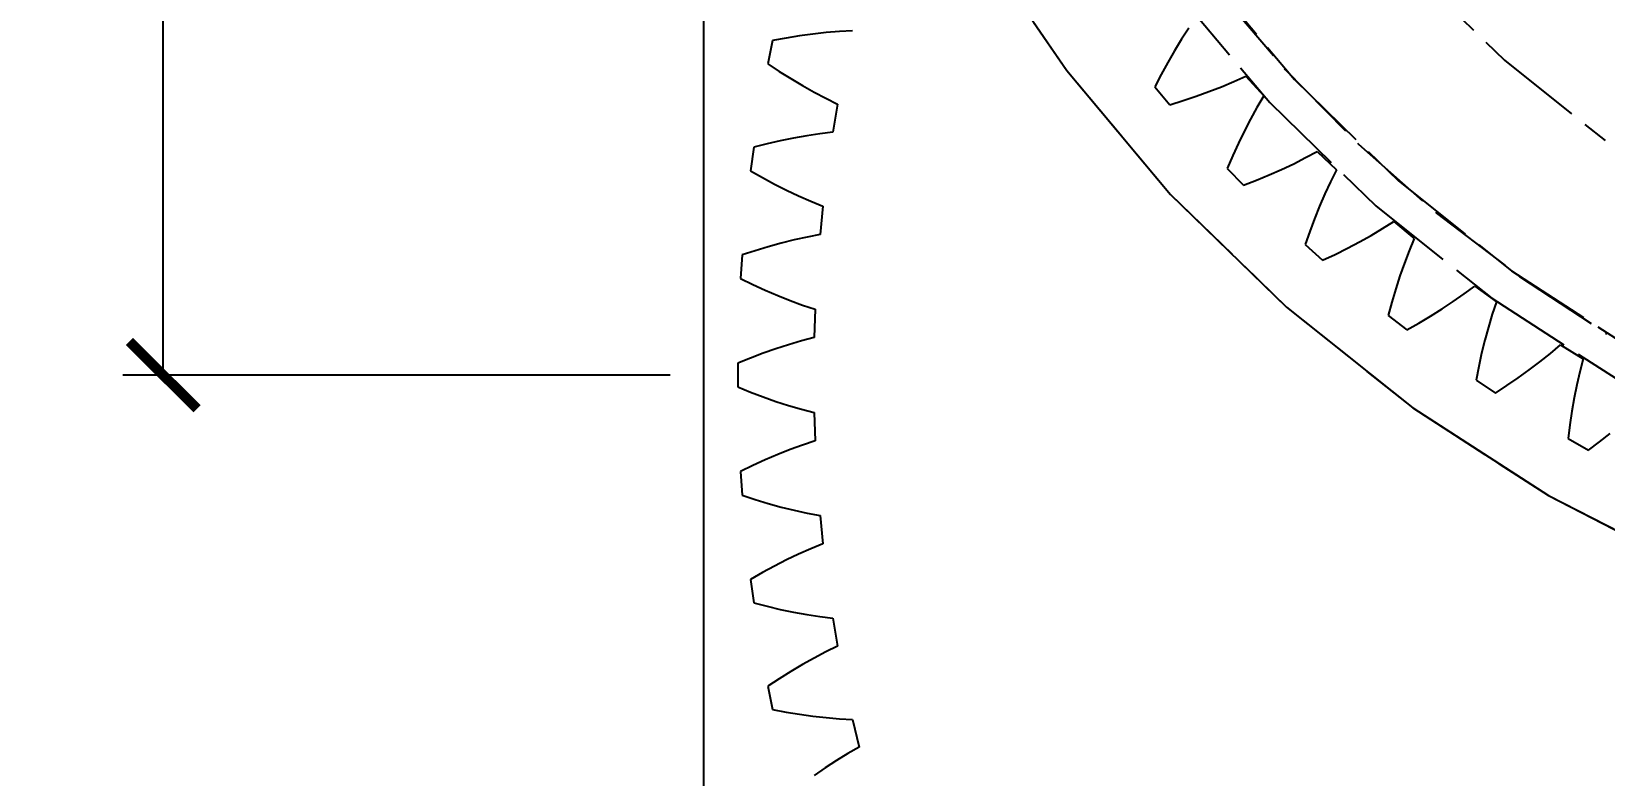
# Model space of a CAD drawing. Header units: millimetres. Extents: x -9 to 221, y -53 to 196.
# Drawn here: x -9.2 to 14.08, y 120.77 to 131.79 of the extents above; entities that cross this region are included whole.
import ezdxf

# ---------------------------------------------------------------- set-up
doc = ezdxf.new("R2010")
doc.units = ezdxf.units.MM
doc.linetypes.add('DASHED', pattern=[1.524, 1.27, -0.254])
for name, color, linetype in [('DIMS', 3, 'CONTINUOUS'), ('HIDDEN', 8, 'DASHED'), ('VISIBLE', 7, 'CONTINUOUS')]:
    doc.layers.add(name, color=color, linetype=linetype)
doc.styles.add('OpenSansCondensed-Light', font='OpenSansCondensed-Light.ttf')
doc.dimstyles.new('EZDXF', dxfattribs={"dimtxt": 0.25, "dimasz": 0.175, "dimexe": 0.375, "dimexo": 0.125, "dimgap": 0.1, "dimtad": 1, "dimlfac": 100, "dimzin": 12, "dimdsep": 46, "dimtxsty": 'OpenSansCondensed-Light', "dimblk": 'ARCHTICK', "dimcen": 2.5, "dimazin": 3, "dimtfac": 0.5, "dimtmove": 2, "dimatfit": 3})

# ---------------------------------------------------------------- blocks, each defined once
blk = doc.blocks.new('_ARCHTICK')
at = {"color": 0, "linetype": 'BYBLOCK', "const_width": 0.15}
blk.add_lwpolyline([(-0.5, -0.5), (0.5, 0.5)], dxfattribs=at)

msp = doc.modelspace()

# ---------------------------------------------------------------- linework, layer by layer
at = {"layer": 'HIDDEN'}
for points in [[(0.75, 81.6), (0.75, 187.1)], [(15.37911, 167.57614), (13.25, 166.48461), (11.24015, 165.18651), (9.36954, 163.69475), (7.65676, 162.02415), (6.11882, 160.19131), (4.77102, 158.21444), (3.62675, 156.11321), (2.69738, 153.90848), (1.99215, 151.62218), (1.51806, 149.27701), (1.27983, 146.8963), (1.27983, 144.5037), (1.51806, 142.12299), (1.99215, 139.77782), (2.69738, 137.49152), (3.62675, 135.28679), (4.77102, 133.18556), (6.11882, 131.20869), (7.65676, 129.37585), (9.36954, 127.70525), (11.24015, 126.21349), (13.25, 124.91539), (15.37911, 123.82386)], [(15.37911, 167.57614), (13.25, 166.48461), (11.24015, 165.18651), (9.36954, 163.69475), (7.65676, 162.02415), (6.11882, 160.19131), (4.77102, 158.21444), (3.62675, 156.11321), (2.69738, 153.90848), (1.99215, 151.62218), (1.51806, 149.27701), (1.27983, 146.8963), (1.27983, 144.5037), (1.51806, 142.12299), (1.99215, 139.77782), (2.69738, 137.49152), (3.62675, 135.28679), (4.77102, 133.18556), (6.11882, 131.20869), (7.65676, 129.37585), (9.36954, 127.70525), (11.24015, 126.21349), (13.25, 124.91539), (15.37911, 123.82386)], [(15.37911, 167.57614), (13.25, 166.48461), (11.24015, 165.18651), (9.36954, 163.69475), (7.65676, 162.02415), (6.11882, 160.19131), (4.77102, 158.21444), (3.62675, 156.11321), (2.69738, 153.90848), (1.99215, 151.62218), (1.51806, 149.27701), (1.27983, 146.8963), (1.27983, 144.5037), (1.51806, 142.12299), (1.99215, 139.77782), (2.69738, 137.49152), (3.62675, 135.28679), (4.77102, 133.18556), (6.11882, 131.20869), (7.65676, 129.37585), (9.36954, 127.70525), (11.24015, 126.21349), (13.25, 124.91539), (15.37911, 123.82386)], [(15.37911, 167.57614), (13.25, 166.48461), (11.24015, 165.18651), (9.36954, 163.69475), (7.65676, 162.02415), (6.11882, 160.19131), (4.77102, 158.21444), (3.62675, 156.11321), (2.69738, 153.90848), (1.99215, 151.62218), (1.51806, 149.27701), (1.27983, 146.8963), (1.27983, 144.5037), (1.51806, 142.12299), (1.99215, 139.77782), (2.69738, 137.49152), (3.62675, 135.28679), (4.77102, 133.18556), (6.11882, 131.20869), (7.65676, 129.37585), (9.36954, 127.70525), (11.24015, 126.21349), (13.25, 124.91539), (15.37911, 123.82386)], [(15.37911, 167.57614), (13.25, 166.48461), (11.24015, 165.18651), (9.36954, 163.69475), (7.65676, 162.02415), (6.11882, 160.19131), (4.77102, 158.21444), (3.62675, 156.11321), (2.69738, 153.90848), (1.99215, 151.62218), (1.51806, 149.27701), (1.27983, 146.8963), (1.27983, 144.5037), (1.51806, 142.12299), (1.99215, 139.77782), (2.69738, 137.49152), (3.62675, 135.28679), (4.77102, 133.18556), (6.11882, 131.20869), (7.65676, 129.37585), (9.36954, 127.70525), (11.24015, 126.21349), (13.25, 124.91539), (15.37911, 123.82386)], [(14.25, 164.75256), (12.40764, 163.56264), (10.69291, 162.19519), (9.12286, 160.6638), (7.71308, 158.9837), (6.4776, 157.17157), (5.42868, 155.24544), (4.57676, 153.22444), (3.9303, 151.12866), (3.49572, 148.97893), (3.27735, 146.79661), (3.27735, 144.60339), (3.49572, 142.42107), (3.9303, 140.27134), (4.57676, 138.17556), (5.42868, 136.15456), (6.4776, 134.22843), (7.71308, 132.4163), (9.12286, 130.7362), (10.69291, 129.20481), (12.40764, 127.83736), (14.25, 126.64744)], [(14.25, 164.75256), (12.40764, 163.56264), (10.69291, 162.19519), (9.12286, 160.6638), (7.71308, 158.9837), (6.4776, 157.17157), (5.42868, 155.24544), (4.57676, 153.22444), (3.9303, 151.12866), (3.49572, 148.97893), (3.27735, 146.79661), (3.27735, 144.60339), (3.49572, 142.42107), (3.9303, 140.27134), (4.57676, 138.17556), (5.42868, 136.15456), (6.4776, 134.22843), (7.71308, 132.4163), (9.12286, 130.7362), (10.69291, 129.20481), (12.40764, 127.83736), (14.25, 126.64744)], [(14.5, 164.31955), (12.69951, 163.15667), (11.02375, 161.8203), (9.48938, 160.32371), (8.11165, 158.68179), (6.90425, 156.91086), (5.87917, 155.0285), (5.04661, 153.05343), (4.41484, 151.00528), (3.99014, 148.90441), (3.77673, 146.77169), (3.77673, 144.62831), (3.99014, 142.49559), (4.41484, 140.39472), (5.04661, 138.34657), (5.87917, 136.3715), (6.90425, 134.48914), (8.11165, 132.71821), (9.48938, 131.07629), (11.02375, 129.5797), (12.69951, 128.24333), (14.5, 127.08045)], [(14.0859, 161.22831), (12.59526, 160.03957), (11.23038, 158.7083), (10.00484, 157.24776), (8.93081, 155.67245), (8.01897, 153.99803), (7.27838, 152.24114), (6.7164, 150.41924), (6.33861, 148.55043), (6.14877, 146.6533), (6.14877, 144.7467), (6.33861, 142.84957), (6.7164, 140.98076), (7.27838, 139.15886), (8.01897, 137.40197), (8.93081, 135.72755), (10.00484, 134.15224), (11.23038, 132.6917), (12.59526, 131.36043), (14.0859, 130.17169)], [(14.0859, 161.22831), (12.59526, 160.03957), (11.23038, 158.7083), (10.00484, 157.24776), (8.93081, 155.67245), (8.01897, 153.99803), (7.27838, 152.24114), (6.7164, 150.41924), (6.33861, 148.55043), (6.14877, 146.6533), (6.14877, 144.7467), (6.33861, 142.84957), (6.7164, 140.98076), (7.27838, 139.15886), (8.01897, 137.40197), (8.93081, 135.72755), (10.00484, 134.15224), (11.23038, 132.6917), (12.59526, 131.36043), (14.0859, 130.17169)], [(4.15936, 149.8755), (3.914, 148.35052), (3.77877, 146.81186), (3.75435, 145.26745), (3.84088, 143.72528), (4.0379, 142.19331), (4.34441, 140.67943), (4.75881, 139.19146), (5.27897, 137.73709), (5.90221, 136.32381), (6.6253, 134.95893), (7.44453, 133.64948), (8.35564, 132.40223), (9.35396, 131.22361), (10.43432, 130.11971), (11.59114, 129.09622), (12.81846, 128.15842), (14.10995, 127.31117)], [(2.5598, 131.77121), (2.36283, 131.74914)], [(2.5598, 131.77121), (2.36283, 131.74914)], [(2.75571, 131.78779), (2.5598, 131.77121)], [(2.75571, 131.78779), (2.5598, 131.77121)], [(2.95043, 131.79849), (2.75571, 131.78779)], [(2.95043, 131.79849), (2.75571, 131.78779)], [(7.92517, 131.83871), (7.81793, 131.67275)], [(7.92517, 131.83871), (7.81793, 131.67275)], [(1.76655, 131.65255), (1.69655, 131.30812)], [(1.76655, 131.65255), (1.69655, 131.30812)], [(1.96612, 131.6896), (1.76655, 131.65255)], [(1.96612, 131.6896), (1.76655, 131.65255)], [(2.16491, 131.72186), (1.96612, 131.6896)], [(2.16491, 131.72186), (1.96612, 131.6896)], [(2.36283, 131.74914), (2.16491, 131.72186)], [(2.36283, 131.74914), (2.16491, 131.72186)], [(7.81793, 131.67275), (7.71437, 131.50253)], [(7.81793, 131.67275), (7.71437, 131.50253)], [(1.69655, 131.30812), (1.86581, 131.1961)], [(1.69655, 131.30812), (1.86581, 131.1961)], [(7.61434, 131.32829), (7.51774, 131.15023)], [(7.61434, 131.32829), (7.51774, 131.15023)], [(7.71437, 131.50253), (7.61434, 131.32829)], [(7.71437, 131.50253), (7.61434, 131.32829)], [(1.86581, 131.1961), (2.03623, 131.0888)], [(1.86581, 131.1961), (2.03623, 131.0888)], [(2.03623, 131.0888), (2.2078, 130.98642)], [(2.03623, 131.0888), (2.2078, 130.98642)], [(7.51774, 131.15023), (7.42448, 130.96852)], [(7.51774, 131.15023), (7.42448, 130.96852)], [(8.59087, 131.04536), (8.76908, 131.12676)], [(8.59087, 131.04536), (8.76908, 131.12676)], [(8.76908, 131.12676), (9.03387, 130.83268)], [(8.76908, 131.12676), (9.03387, 130.83268)], [(2.2078, 130.98642), (2.38052, 130.8892)], [(2.2078, 130.98642), (2.38052, 130.8892)], [(2.38052, 130.8892), (2.55441, 130.79746)], [(2.38052, 130.8892), (2.55441, 130.79746)], [(7.42448, 130.96852), (7.64696, 130.70338)], [(7.42448, 130.96852), (7.64696, 130.70338)], [(7.8421, 130.76368), (8.03422, 130.82789)], [(7.8421, 130.76368), (8.03422, 130.82789)], [(8.03422, 130.82789), (8.22319, 130.89614)], [(8.03422, 130.82789), (8.22319, 130.89614)], [(8.22319, 130.89614), (8.40881, 130.96857)], [(8.22319, 130.89614), (8.40881, 130.96857)], [(8.40881, 130.96857), (8.59087, 131.04536)], [(8.40881, 130.96857), (8.59087, 131.04536)], [(9.03387, 130.83268), (8.93429, 130.66395)], [(9.03387, 130.83268), (8.93429, 130.66395)], [(2.55441, 130.79746), (2.7295, 130.71159)], [(2.55441, 130.79746), (2.7295, 130.71159)], [(2.7295, 130.71159), (2.65968, 130.29766)], [(2.7295, 130.71159), (2.65968, 130.29766)], [(7.64696, 130.70338), (7.8421, 130.76368)], [(7.64696, 130.70338), (7.8421, 130.76368)], [(8.93429, 130.66395), (8.83889, 130.49092)], [(8.93429, 130.66395), (8.83889, 130.49092)], [(8.83889, 130.49092), (8.74745, 130.31389)], [(8.83889, 130.49092), (8.74745, 130.31389)], [(1.68485, 130.12327), (1.4882, 130.07297)], [(1.68485, 130.12327), (1.4882, 130.07297)], [(1.88104, 130.16873), (1.68485, 130.12327)], [(1.88104, 130.16873), (1.68485, 130.12327)], [(2.07669, 130.20917), (1.88104, 130.16873)], [(2.07669, 130.20917), (1.88104, 130.16873)], [(2.27175, 130.24435), (2.07669, 130.20917)], [(2.27175, 130.24435), (2.07669, 130.20917)], [(2.46611, 130.27398), (2.27175, 130.24435)], [(2.46611, 130.27398), (2.27175, 130.24435)], [(2.65968, 130.29766), (2.46611, 130.27398)], [(2.65968, 130.29766), (2.46611, 130.27398)], [(8.65982, 130.13309), (8.57588, 129.94873)], [(8.65982, 130.13309), (8.57588, 129.94873)], [(8.74745, 130.31389), (8.65982, 130.13309)], [(8.74745, 130.31389), (8.65982, 130.13309)], [(1.4882, 130.07297), (1.44135, 129.72463)], [(1.4882, 130.07297), (1.44135, 129.72463)], [(8.57588, 129.94873), (8.49552, 129.76096)], [(8.57588, 129.94873), (8.49552, 129.76096)], [(9.47745, 129.82967), (9.6537, 129.91898)], [(9.47745, 129.82967), (9.6537, 129.91898)], [(9.6537, 129.91898), (9.8258, 130.01261)], [(9.6537, 129.91898), (9.8258, 130.01261)], [(9.8258, 130.01261), (10.11047, 129.73772)], [(9.8258, 130.01261), (10.11047, 129.73772)], [(1.44135, 129.72463), (1.61773, 129.62417)], [(1.44135, 129.72463), (1.61773, 129.62417)], [(8.49552, 129.76096), (8.73595, 129.51199)], [(8.49552, 129.76096), (8.73595, 129.51199)], [(8.92641, 129.58575), (9.11359, 129.66321)], [(8.92641, 129.58575), (9.11359, 129.66321)], [(9.11359, 129.66321), (9.29733, 129.74447)], [(9.11359, 129.66321), (9.29733, 129.74447)], [(9.29733, 129.74447), (9.47745, 129.82967)], [(9.29733, 129.74447), (9.47745, 129.82967)], [(10.11047, 129.73772), (10.02289, 129.56245)], [(10.11047, 129.73772), (10.02289, 129.56245)], [(1.61773, 129.62417), (1.79493, 129.52849)], [(1.61773, 129.62417), (1.79493, 129.52849)], [(1.79493, 129.52849), (1.97295, 129.43779)], [(1.79493, 129.52849), (1.97295, 129.43779)], [(1.97295, 129.43779), (2.15178, 129.35233)], [(1.97295, 129.43779), (2.15178, 129.35233)], [(8.73595, 129.51199), (8.92641, 129.58575)], [(8.73595, 129.51199), (8.92641, 129.58575)], [(10.02289, 129.56245), (9.9398, 129.38319)], [(10.02289, 129.56245), (9.9398, 129.38319)], [(2.15178, 129.35233), (2.33141, 129.27241)], [(2.15178, 129.35233), (2.33141, 129.27241)], [(2.33141, 129.27241), (2.51185, 129.19843)], [(2.33141, 129.27241), (2.51185, 129.19843)], [(2.51185, 129.19843), (2.46983, 128.78076)], [(2.51185, 129.19843), (2.46983, 128.78076)], [(9.86093, 129.20021), (9.78613, 129.01374)], [(9.86093, 129.20021), (9.78613, 129.01374)], [(9.9398, 129.38319), (9.86093, 129.20021)], [(9.9398, 129.38319), (9.86093, 129.20021)], [(9.78613, 129.01374), (9.71525, 128.82397)], [(9.78613, 129.01374), (9.71525, 128.82397)], [(10.79252, 128.86948), (10.95767, 128.97489)], [(10.79252, 128.86948), (10.95767, 128.97489)], [(10.95767, 128.97489), (11.26082, 128.72052)], [(10.95767, 128.97489), (11.26082, 128.72052)], [(2.27827, 128.7442), (2.08632, 128.70166)], [(2.27827, 128.7442), (2.08632, 128.70166)], [(2.46983, 128.78076), (2.27827, 128.7442)], [(2.46983, 128.78076), (2.27827, 128.7442)], [(9.71525, 128.82397), (9.64818, 128.63105)], [(9.71525, 128.82397), (9.64818, 128.63105)], [(10.44919, 128.67054), (10.62293, 128.7681)], [(10.44919, 128.67054), (10.62293, 128.7681)], [(10.62293, 128.7681), (10.79252, 128.86948)], [(10.62293, 128.7681), (10.79252, 128.86948)], [(1.50882, 128.54165), (1.31597, 128.47832)], [(1.50882, 128.54165), (1.31597, 128.47832)], [(1.70154, 128.60011), (1.50882, 128.54165)], [(1.70154, 128.60011), (1.50882, 128.54165)], [(1.89406, 128.65353), (1.70154, 128.60011)], [(1.89406, 128.65353), (1.70154, 128.60011)], [(2.08632, 128.70166), (1.89406, 128.65353)], [(2.08632, 128.70166), (1.89406, 128.65353)], [(9.64818, 128.63105), (9.90539, 128.39946)], [(9.64818, 128.63105), (9.90539, 128.39946)], [(10.09024, 128.48632), (10.27157, 128.57665)], [(10.09024, 128.48632), (10.27157, 128.57665)], [(10.27157, 128.57665), (10.44919, 128.67054)], [(10.27157, 128.57665), (10.44919, 128.67054)], [(11.18569, 128.53957), (11.11529, 128.35495)], [(11.18569, 128.53957), (11.11529, 128.35495)], [(11.26082, 128.72052), (11.18569, 128.53957)], [(11.26082, 128.72052), (11.18569, 128.53957)], [(1.31597, 128.47832), (1.2925, 128.12764)], [(1.31597, 128.47832), (1.2925, 128.12764)], [(9.90539, 128.39946), (10.09024, 128.48632)], [(9.90539, 128.39946), (10.09024, 128.48632)], [(11.11529, 128.35495), (11.04939, 128.16692)], [(11.11529, 128.35495), (11.04939, 128.16692)], [(1.2925, 128.12764), (1.47519, 128.03918)], [(1.2925, 128.12764), (1.47519, 128.03918)], [(1.47519, 128.03918), (1.65839, 127.95554)], [(1.47519, 128.03918), (1.65839, 127.95554)], [(11.04939, 128.16692), (10.98777, 127.97568)], [(11.04939, 128.16692), (10.98777, 127.97568)], [(1.65839, 127.95554), (1.84207, 127.87694)], [(1.65839, 127.95554), (1.84207, 127.87694)], [(1.84207, 127.87694), (2.02621, 127.80362)], [(1.84207, 127.87694), (2.02621, 127.80362)], [(2.02621, 127.80362), (2.21078, 127.73587)], [(2.02621, 127.80362), (2.21078, 127.73587)], [(10.98777, 127.97568), (10.9303, 127.78143)], [(10.98777, 127.97568), (10.9303, 127.78143)], [(11.83967, 127.78901), (12.00178, 127.90197)], [(11.83967, 127.78901), (12.00178, 127.90197)], [(12.00178, 127.90197), (12.15917, 128.01865)], [(12.00178, 127.90197), (12.15917, 128.01865)], [(12.15917, 128.01865), (12.47932, 127.78604)], [(12.15917, 128.01865), (12.47932, 127.78604)], [(2.21078, 127.73587), (2.39575, 127.6741)], [(2.21078, 127.73587), (2.39575, 127.6741)], [(2.39575, 127.6741), (2.38172, 127.25457)], [(2.39575, 127.6741), (2.38172, 127.25457)], [(10.9303, 127.78143), (10.87686, 127.58431)], [(10.9303, 127.78143), (10.87686, 127.58431)], [(10.87686, 127.58431), (11.1496, 127.37122)], [(10.87686, 127.58431), (11.1496, 127.37122)], [(11.32794, 127.47076), (11.50252, 127.57352)], [(11.32794, 127.47076), (11.50252, 127.57352)], [(11.50252, 127.57352), (11.67316, 127.67957)], [(11.50252, 127.57352), (11.67316, 127.67957)], [(11.67316, 127.67957), (11.83967, 127.78901)], [(11.67316, 127.67957), (11.83967, 127.78901)], [(12.417, 127.6003), (12.35966, 127.41122)], [(12.417, 127.6003), (12.35966, 127.41122)], [(12.47932, 127.78604), (12.417, 127.6003)], [(12.47932, 127.78604), (12.417, 127.6003)], [(11.1496, 127.37122), (11.32794, 127.47076)], [(11.1496, 127.37122), (11.32794, 127.47076)], [(12.35966, 127.41122), (12.30703, 127.21904)], [(12.35966, 127.41122), (12.30703, 127.21904)], [(2.00436, 127.15002), (1.81573, 127.08916)], [(2.00436, 127.15002), (1.81573, 127.08916)], [(2.19304, 127.20529), (2.00436, 127.15002)], [(2.19304, 127.20529), (2.00436, 127.15002)], [(2.38172, 127.25457), (2.19304, 127.20529)], [(2.38172, 127.25457), (2.19304, 127.20529)], [(12.30703, 127.21904), (12.2589, 127.02398)], [(12.30703, 127.21904), (12.2589, 127.02398)], [(13.27558, 127.02118), (13.42445, 127.14855)], [(13.27558, 127.02118), (13.42445, 127.14855)], [(13.42445, 127.14855), (13.76005, 126.93884)], [(13.42445, 127.14855), (13.76005, 126.93884)], [(1.43883, 126.9518), (1.25064, 126.87573)], [(1.43883, 126.9518), (1.25064, 126.87573)], [(1.25064, 126.87573), (1.25064, 126.52427)], [(1.25064, 126.87573), (1.25064, 126.52427)], [(1.62721, 127.023), (1.43883, 126.9518)], [(1.62721, 127.023), (1.43883, 126.9518)], [(1.81573, 127.08916), (1.62721, 127.023)], [(1.81573, 127.08916), (1.62721, 127.023)], [(12.2589, 127.02398), (12.21512, 126.82619)], [(12.2589, 127.02398), (12.21512, 126.82619)], [(12.96328, 126.77639), (13.12174, 126.89718)], [(12.96328, 126.77639), (13.12174, 126.89718)], [(13.12174, 126.89718), (13.27558, 127.02118)], [(13.12174, 126.89718), (13.27558, 127.02118)], [(13.76005, 126.93884), (13.71083, 126.7492)], [(13.76005, 126.93884), (13.71083, 126.7492)], [(12.21512, 126.82619), (12.17556, 126.62582)], [(12.21512, 126.82619), (12.17556, 126.62582)], [(12.63346, 126.54402), (12.80044, 126.6587)], [(12.63346, 126.54402), (12.80044, 126.6587)], [(12.80044, 126.6587), (12.96328, 126.77639)], [(12.80044, 126.6587), (12.96328, 126.77639)], [(13.71083, 126.7492), (13.66682, 126.55658)], [(13.71083, 126.7492), (13.66682, 126.55658)], [(1.25064, 126.52427), (1.43883, 126.4482)], [(1.25064, 126.52427), (1.43883, 126.4482)], [(1.43883, 126.4482), (1.62721, 126.377)], [(1.43883, 126.4482), (1.62721, 126.377)], [(12.17556, 126.62582), (12.4625, 126.43227)], [(12.17556, 126.62582), (12.4625, 126.43227)], [(12.4625, 126.43227), (12.63346, 126.54402)], [(12.4625, 126.43227), (12.63346, 126.54402)], [(13.66682, 126.55658), (13.62772, 126.3612)], [(13.66682, 126.55658), (13.62772, 126.3612)], [(1.62721, 126.377), (1.81573, 126.31084)], [(1.62721, 126.377), (1.81573, 126.31084)], [(1.81573, 126.31084), (2.00436, 126.24998)], [(1.81573, 126.31084), (2.00436, 126.24998)], [(2.00436, 126.24998), (2.19304, 126.19471)], [(2.00436, 126.24998), (2.19304, 126.19471)], [(2.19304, 126.19471), (2.38172, 126.14543)], [(2.19304, 126.19471), (2.38172, 126.14543)], [(13.59332, 126.16326), (13.56344, 125.9629)], [(13.59332, 126.16326), (13.56344, 125.9629)], [(13.62772, 126.3612), (13.59332, 126.16326)], [(13.62772, 126.3612), (13.59332, 126.16326)], [(2.38172, 126.14543), (2.39575, 125.7259)], [(2.38172, 126.14543), (2.39575, 125.7259)], [(13.56344, 125.9629), (13.53795, 125.76025)], [(13.56344, 125.9629), (13.53795, 125.76025)], [(2.39575, 125.7259), (2.21078, 125.66413)], [(2.39575, 125.7259), (2.21078, 125.66413)], [(13.53795, 125.76025), (13.8377, 125.58719)], [(13.53795, 125.76025), (13.8377, 125.58719)], [(13.8377, 125.58719), (14.00044, 125.71059)], [(13.8377, 125.58719), (14.00044, 125.71059)], [(14.00044, 125.71059), (14.15902, 125.83665)], [(14.00044, 125.71059), (14.15902, 125.83665)], [(1.84207, 125.52306), (1.65839, 125.44446)], [(1.84207, 125.52306), (1.65839, 125.44446)], [(2.02621, 125.59638), (1.84207, 125.52306)], [(2.02621, 125.59638), (1.84207, 125.52306)], [(2.21078, 125.66413), (2.02621, 125.59638)], [(2.21078, 125.66413), (2.02621, 125.59638)], [(1.47519, 125.36082), (1.2925, 125.27236)], [(1.47519, 125.36082), (1.2925, 125.27236)], [(1.2925, 125.27236), (1.31597, 124.92168)], [(1.2925, 125.27236), (1.31597, 124.92168)], [(1.65839, 125.44446), (1.47519, 125.36082)], [(1.65839, 125.44446), (1.47519, 125.36082)], [(1.31597, 124.92168), (1.50882, 124.85835)], [(1.31597, 124.92168), (1.50882, 124.85835)], [(1.50882, 124.85835), (1.70154, 124.79989)], [(1.50882, 124.85835), (1.70154, 124.79989)], [(1.70154, 124.79989), (1.89406, 124.74647)], [(1.70154, 124.79989), (1.89406, 124.74647)], [(1.89406, 124.74647), (2.08632, 124.69834)], [(1.89406, 124.74647), (2.08632, 124.69834)], [(2.08632, 124.69834), (2.27827, 124.6558)], [(2.08632, 124.69834), (2.27827, 124.6558)], [(2.27827, 124.6558), (2.46983, 124.61924)], [(2.27827, 124.6558), (2.46983, 124.61924)], [(2.46983, 124.61924), (2.51185, 124.20157)], [(2.46983, 124.61924), (2.51185, 124.20157)], [(2.33141, 124.12759), (2.15178, 124.04767)], [(2.33141, 124.12759), (2.15178, 124.04767)], [(2.51185, 124.20157), (2.33141, 124.12759)], [(2.51185, 124.20157), (2.33141, 124.12759)], [(1.79493, 123.87151), (1.61773, 123.77583)], [(1.79493, 123.87151), (1.61773, 123.77583)], [(1.97295, 123.96221), (1.79493, 123.87151)], [(1.97295, 123.96221), (1.79493, 123.87151)], [(2.15178, 124.04767), (1.97295, 123.96221)], [(2.15178, 124.04767), (1.97295, 123.96221)], [(1.61773, 123.77583), (1.44135, 123.67537)], [(1.61773, 123.77583), (1.44135, 123.67537)], [(1.44135, 123.67537), (1.4882, 123.32703)], [(1.44135, 123.67537), (1.4882, 123.32703)], [(1.4882, 123.32703), (1.68485, 123.27673)], [(1.4882, 123.32703), (1.68485, 123.27673)], [(1.68485, 123.27673), (1.88104, 123.23127)], [(1.68485, 123.27673), (1.88104, 123.23127)], [(1.88104, 123.23127), (2.07669, 123.19083)], [(1.88104, 123.23127), (2.07669, 123.19083)], [(2.07669, 123.19083), (2.27175, 123.15565)], [(2.07669, 123.19083), (2.27175, 123.15565)], [(2.27175, 123.15565), (2.46611, 123.12602)], [(2.27175, 123.15565), (2.46611, 123.12602)], [(2.46611, 123.12602), (2.65968, 123.10234)], [(2.46611, 123.12602), (2.65968, 123.10234)], [(2.65968, 123.10234), (2.7295, 122.68841)], [(2.65968, 123.10234), (2.7295, 122.68841)], [(2.7295, 122.68841), (2.55441, 122.60254)], [(2.7295, 122.68841), (2.55441, 122.60254)], [(2.38052, 122.5108), (2.2078, 122.41358)], [(2.38052, 122.5108), (2.2078, 122.41358)], [(2.55441, 122.60254), (2.38052, 122.5108)], [(2.55441, 122.60254), (2.38052, 122.5108)], [(2.03623, 122.3112), (1.86581, 122.2039)], [(2.03623, 122.3112), (1.86581, 122.2039)], [(2.2078, 122.41358), (2.03623, 122.3112)], [(2.2078, 122.41358), (2.03623, 122.3112)], [(1.86581, 122.2039), (1.69655, 122.09188)], [(1.86581, 122.2039), (1.69655, 122.09188)], [(1.69655, 122.09188), (1.76655, 121.74745)], [(1.69655, 122.09188), (1.76655, 121.74745)], [(1.76655, 121.74745), (1.96612, 121.7104)], [(1.76655, 121.74745), (1.96612, 121.7104)], [(1.96612, 121.7104), (2.16491, 121.67814)], [(1.96612, 121.7104), (2.16491, 121.67814)], [(2.16491, 121.67814), (2.36283, 121.65086)], [(2.16491, 121.67814), (2.36283, 121.65086)], [(2.36283, 121.65086), (2.5598, 121.62879)], [(2.36283, 121.65086), (2.5598, 121.62879)], [(2.5598, 121.62879), (2.75571, 121.61221)], [(2.5598, 121.62879), (2.75571, 121.61221)], [(2.75571, 121.61221), (2.95043, 121.60151)], [(2.75571, 121.61221), (2.95043, 121.60151)], [(2.95043, 121.60151), (3.04774, 121.19317)], [(2.95043, 121.60151), (3.04774, 121.19317)], [(2.87877, 121.09579), (2.7114, 120.99264)], [(2.87877, 121.09579), (2.7114, 120.99264)], [(3.04774, 121.19317), (2.87877, 121.09579)], [(3.04774, 121.19317), (2.87877, 121.09579)], [(2.54556, 120.88411), (2.38121, 120.7705)], [(2.54556, 120.88411), (2.38121, 120.7705)], [(2.7114, 120.99264), (2.54556, 120.88411)], [(2.7114, 120.99264), (2.54556, 120.88411)]]:
    msp.add_lwpolyline(points, dxfattribs=at)
at = {"layer": 'VISIBLE'}
for points in [[(0.75, 81.6), (0.75, 187.1)], [(15.37911, 167.57614), (13.25, 166.48461), (11.24015, 165.18651), (9.36954, 163.69475), (7.65676, 162.02415), (6.11882, 160.19131), (4.77102, 158.21444), (3.62675, 156.11321), (2.69738, 153.90848), (1.99215, 151.62218), (1.51806, 149.27701), (1.27983, 146.8963), (1.27983, 144.5037), (1.51806, 142.12299), (1.99215, 139.77782), (2.69738, 137.49152), (3.62675, 135.28679), (4.77102, 133.18556), (6.11882, 131.20869), (7.65676, 129.37585), (9.36954, 127.70525), (11.24015, 126.21349), (13.25, 124.91539), (15.37911, 123.82386)]]:
    msp.add_lwpolyline(points, dxfattribs=at)

# ---------------------------------------------------------------- dimensions: what is measured, and where the dimension line sits
at = {"layer": 'DIMS'}
msp.add_linear_dim(base=(-7.25, 126.7), p1=(0.75, 126.7), p2=(0.75, 145.7), angle=90, dimstyle='EZDXF', override={"dimtxt": 1.6, "dimasz": 1, "dimexe": 0.6, "dimexo": 0.5, "dimdec": 2}, dxfattribs=at).render()

doc.saveas('drawing.dxf')
